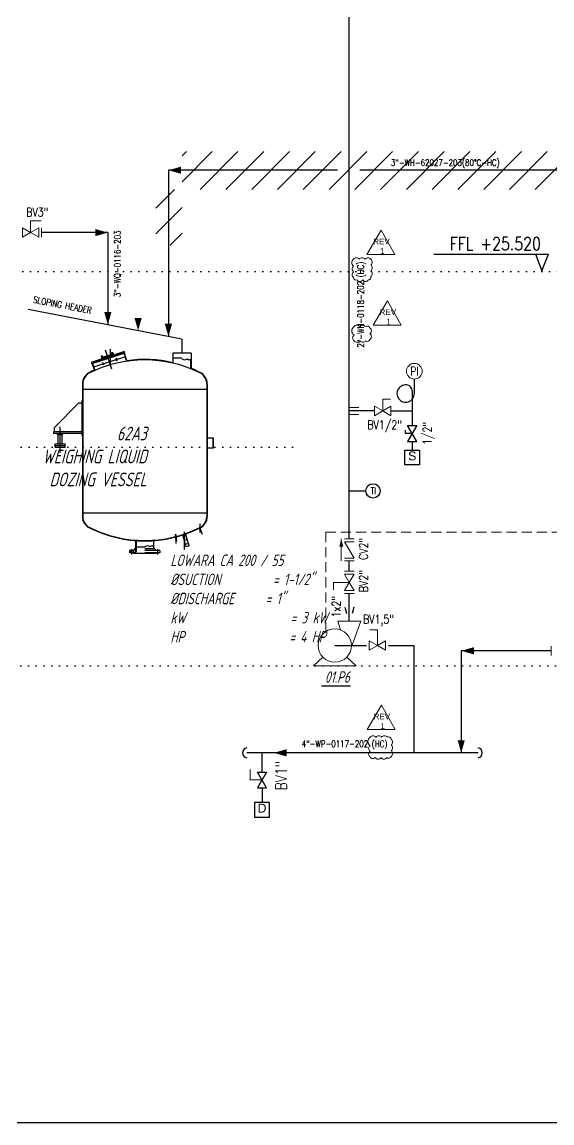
# Model space of a CAD drawing. Extents: x -29512 to 147477, y -5232 to 39709.
# Drawn here: x 138019.5 to 138111.8, y 8607.6 to 8799.5 of the extents above; entities that cross this region are included whole.
import ezdxf
from ezdxf.enums import TextEntityAlignment as Align

# ---------------------------------------------------------------- set-up
doc = ezdxf.new("R2010")
doc.units = 0
for name, pattern in [('DASHDOT', [25.4, 12.7, -6.35, 0, -6.35]), ('DASHED', [8.289474, 5.526316, -2.763158]), ('DOTTED', [0.25, 0, -0.25]), ('HIDDEN', [0.375, 0.25, -0.125])]:
    doc.linetypes.add(name, pattern=pattern)
doc.layers.get('0').update_dxf_attribs({"linetype": 'CONTINUOUS'})
for name, color, linetype in [('20', 3, 'CONTINUOUS'), ('30', 2, 'CONTINUOUS'), ('DIMENSION', 3, 'CONTINUOUS'), ('HATCH', 4, 'CONTINUOUS'), ('P-0000', 7, 'CONTINUOUS'), ('PIPA', 6, 'CONTINUOUS'), ('S', 7, 'CONTINUOUS')]:
    doc.layers.add(name, color=color, linetype=linetype)
doc.layers.add('FITTING', color=7, linetype='CONTINUOUS', lineweight=13)
doc.layers.add('TAG', color=140, linetype='CONTINUOUS', lineweight=13)
doc.styles.add('A3', font='arial.ttf', dxfattribs={"height": 0.3})
doc.styles.add('C4', font='COMPLEX', dxfattribs={"height": 0.4})
doc.styles.add('Romans100', font='romans.shx', dxfattribs={"width": 0.8, "height": 200})
doc.styles.add('S', font='ITALIC', dxfattribs={"height": 6})
doc.styles.add('S25', font='SIMPLEX', dxfattribs={"width": 0.8, "height": 0.25})
doc.styles.add('STYLE4', font='isocp.shx', dxfattribs={"width": 0.8, "oblique": 15, "height": 2})

# ---------------------------------------------------------------- blocks, each defined once
blk = doc.blocks.new('PUMP')
at = {"layer": 'FITTING'}
for points in [[(298, -21), (468, 438), (53, 438), (101, 282)], [(-217, -206), (-383, -365), (383, -365), (217, -206)]]:
    blk.add_lwpolyline(points, dxfattribs=at)
blk.add_circle((0, 0), 299, dxfattribs=at)
blk = doc.blocks.new('PRESA', base_point=(1.75, 0.1))
for p, q in [((1.5, 0.1), (1.5, 0.6)), ((1.5, 0.6), (2, 0.6)), ((2, 0.6), (2, 0.1)), ((2, 0.1), (1.5, 0.1))]:
    blk.add_line(p, q)
at = {"style": 'S', "width": 1.2}
blk.add_attdef('1', text='', height=0.3, dxfattribs=at).set_placement((1.75, 0.2), align=Align.CENTER)

msp = doc.modelspace()

# ---------------------------------------------------------------- hatches: boundary and pattern name
at = {"layer": 'FITTING', "linetype": 'ByBlock', "lineweight": 0, "ltscale": 0.5}
h = msp.add_hatch(dxfattribs=at)
h.set_pattern_fill('ANSI31', color=252, style=0)
h.set_pattern_definition([(45, (-408.133, 0), (-2.24506403, 2.24506403), [])])
h.paths.add_polyline_path([(138042.7785, 8776.8663), (138042.7785, 8770.2898), (138146.832, 8770.2898), (138146.832, 8776.8663)])
h.paths.add_polyline_path([(138042.7785, 8776.8663), (138042.7785, 8760.5598), (138047.3627, 8760.5598), (138047.3627, 8776.8663)])

# ---------------------------------------------------------------- linework, layer by layer
at = {"color": 7, "lineweight": 20}
for p, q in [((138020.9683, 8762.7584), (138020.9683, 8764.8283)), ((138022.8131, 8764.8283), (138020.9683, 8764.8283)), ((138083.6529, 8733.7335), (138082.322, 8733.7335)), ((138082.322, 8731.6636), (138082.322, 8733.7335)), ((138073.7669, 8700.458), (138073.7669, 8701.7889)), ((138076.4977, 8701.7889), (138073.7669, 8701.7889)), ((138080.0636, 8693.4944), (138081.3946, 8693.4944)), ((138081.3946, 8690.7635), (138081.3946, 8693.4944)), ((138059.2281, 8669.1828), (138059.2281, 8667.338)), ((138059.2281, 8668.6689), (138059.2281, 8667.338)), ((138061.2979, 8667.338), (138059.2281, 8667.338))]:
    msp.add_line(p, q, dxfattribs=at)
at = {"color": 1, "lineweight": 20}
for p, q in [((138082.0248, 8763.1863), (138079.5318, 8758.9321)), ((138082.0248, 8763.1863), (138084.4335, 8758.9321)), ((138079.5318, 8758.9321), (138084.4335, 8758.9321)), ((138083.1345, 8750.8779), (138080.6415, 8746.6238)), ((138083.1345, 8750.8779), (138085.5432, 8746.6238)), ((138080.6415, 8746.6238), (138085.5432, 8746.6238)), ((138082.09, 8680.3712), (138079.597, 8676.117)), ((138082.09, 8680.3712), (138084.4986, 8676.117)), ((138079.597, 8676.117), (138084.4986, 8676.117))]:
    msp.add_line(p, q, dxfattribs=at)
for p, q in [((138086.2671, 8727.7271), (138086.2671, 8728.3172)), ((138088.2341, 8726.3502), (138086.6605, 8729.104)), ((138088.2341, 8729.104), (138086.6605, 8726.3502)), ((138086.6605, 8729.104), (138088.2341, 8729.104)), ((138087.4473, 8727.7271), (138086.2671, 8727.7271)), ((138086.6605, 8726.3502), (138088.2341, 8726.3502)), ((138062.0847, 8668.7149), (138060.5111, 8665.9611)), ((138062.0847, 8665.9611), (138060.5111, 8668.7149)), ((138060.5111, 8668.7149), (138062.0847, 8668.7149)), ((138060.5111, 8665.9611), (138062.0847, 8665.9611))]:
    msp.add_line(p, q)
at = {"color": 30, "lineweight": 20}
msp.add_line((138076.4977, 8709.3713), (138076.4977, 8709.3781), dxfattribs=at)
at = {"color": 7, "lineweight": 20}
msp.add_circle((138087.8292, 8738.588), 1.3668, dxfattribs=at)
at = {"layer": '20', "color": 6}
for p, q in [((138033.373, 8740.8603), (138035.3947, 8741.5238)), ((138035.116, 8738.9376), (138034.0238, 8742.2657)), ((138034.8225, 8742.4354), (138034.8225, 8739.5216)), ((138035.2777, 8741.2156), (138035.14, 8741.6352)), ((138033.6313, 8740.6906), (138033.4971, 8741.0997)), ((138026.1105, 8724.3419), (138026.1105, 8728.9056)), ((138052.7505, 8726.915), (138052.7505, 8725.259)), ((138047.7105, 8710.5713), (138047.711, 8707.5038)), ((138050.3776, 8711.4158), (138050.8643, 8710.1656)), ((138050.4453, 8711.9937), (138050.4453, 8710.4601)), ((138046.1818, 8710.1669), (138046.4008, 8708.98)), ((138046.2689, 8710.1336), (138046.2689, 8708.5471)), ((138038.6058, 8706.6603), (138038.6058, 8707.571)), ((138043.1353, 8706.6603), (138043.1353, 8707.571))]:
    msp.add_line(p, q, dxfattribs=at)
at = {"layer": '30', "color": 4}
for p, q in [((138047.3505, 8744.188), (138020.5662, 8749.3741)), ((138047.3505, 8744.188), (138047.3505, 8741.7095)), ((138037.3111, 8742.0391), (138031.5099, 8740.1353)), ((138037.3291, 8741.9844), (138031.5279, 8740.0806)), ((138037.3873, 8741.761), (138031.6134, 8739.8661)), ((138037.3509, 8741.7793), (138031.6318, 8739.9025)), ((138033.3502, 8741.2242), (138033.2407, 8741.1883)), ((138033.2407, 8741.1883), (138033.3844, 8740.7504)), ((138033.4223, 8741.0042), (138033.3502, 8741.2242)), ((138033.4733, 8741.2646), (138033.3638, 8741.2287)), ((138033.3638, 8741.2287), (138033.4352, 8741.0113)), ((138033.5455, 8741.0446), (138033.4733, 8741.2646)), ((138033.5223, 8741.023), (138035.1641, 8741.5618)), ((138037.3289, 8741.9388), (138034.432, 8740.9881)), ((138035.1699, 8741.8214), (138035.0604, 8741.7854)), ((138035.0604, 8741.7854), (138035.1318, 8741.5681)), ((138035.2421, 8741.6014), (138035.1699, 8741.8214)), ((138035.1836, 8741.8258), (138035.293, 8741.8618)), ((138035.2614, 8741.5887), (138035.1836, 8741.8258)), ((138035.293, 8741.8618), (138035.4367, 8741.4239)), ((138035.3189, 8741.5368), (138035.3918, 8741.5608)), ((138037.2368, 8741.7116), (138037.4368, 8741.1019)), ((138037.2915, 8741.7295), (138037.7475, 8740.3401)), ((138037.3509, 8741.7793), (138037.3015, 8741.9298)), ((138037.3291, 8741.9844), (138037.3111, 8742.0391)), ((138037.3873, 8741.761), (138037.3289, 8741.9388)), ((138048.9301, 8741.7095), (138045.7709, 8741.7095)), ((138045.7709, 8741.7095), (138045.7709, 8741.1143)), ((138045.8347, 8739.9888), (138045.8347, 8741.7095)), ((138048.9301, 8741.7095), (138048.9301, 8739.0071)), ((138031.5279, 8740.0806), (138031.5099, 8740.1353)), ((138034.432, 8740.9881), (138031.5551, 8740.044)), ((138031.5551, 8740.044), (138031.6134, 8739.8661)), ((138031.5824, 8740.053), (138031.6318, 8739.9025)), ((138031.7092, 8739.8976), (138032.1001, 8738.7063)), ((138031.7639, 8739.9155), (138032.1531, 8738.7298)), ((138033.4028, 8740.908), (138033.3395, 8740.8872)), ((138037.4368, 8741.1019), (138037.6896, 8740.3315)), ((138045.7709, 8741.1143), (138045.7709, 8740.0038)), ((138047.3505, 8740.8838), (138045.7709, 8740.8838)), ((138029.9985, 8736.3815), (138029.9985, 8713.2695)), ((138029.9985, 8735.4455), (138051.7425, 8735.4455)), ((138030.0705, 8736.3815), (138030.0705, 8713.2695)), ((138051.6705, 8736.3815), (138051.6705, 8713.2695)), ((138051.7425, 8736.3815), (138051.7425, 8713.8455)), ((138025.1025, 8728.7495), (138029.3649, 8733.0695)), ((138029.3649, 8733.0695), (138029.8833, 8733.0695)), ((138029.9985, 8733.4295), (138029.8833, 8733.4295)), ((138029.8833, 8733.4295), (138029.8833, 8727.4535)), ((138029.8833, 8728.0295), (138024.9585, 8728.0295)), ((138024.9585, 8728.0295), (138024.9585, 8727.8135)), ((138024.9585, 8727.8135), (138029.8833, 8727.8135)), ((138025.1025, 8728.7495), (138025.1025, 8728.0295)), ((138029.8833, 8727.4535), (138029.9985, 8727.4535)), ((138052.7505, 8726.915), (138051.7425, 8726.915)), ((138052.8225, 8726.915), (138052.7505, 8726.915)), ((138052.8225, 8725.259), (138052.8225, 8726.915)), ((138052.8657, 8726.8364), (138052.8225, 8726.8364)), ((138052.8657, 8725.331), (138052.8657, 8726.843)), ((138051.7425, 8725.259), (138052.7505, 8725.259)), ((138052.7505, 8725.259), (138052.8225, 8725.259)), ((138052.8225, 8725.331), (138052.8657, 8725.331)), ((138051.7425, 8713.8455), (138029.9985, 8713.8455)), ((138051.7425, 8713.8455), (138051.7425, 8713.2695)), ((138050.3653, 8711.2026), (138050.4931, 8710.8741)), ((138050.4931, 8710.8741), (138050.6582, 8710.9384)), ((138050.6582, 8710.9384), (138050.5247, 8711.2812)), ((138039.2909, 8707.6611), (138039.2909, 8709.1418)), ((138042.4501, 8707.6611), (138042.4501, 8709.1418)), ((138046.1826, 8709.6744), (138046.2575, 8709.2685)), ((138046.2575, 8709.2685), (138046.4317, 8709.3006)), ((138046.4317, 8709.3006), (138046.3551, 8709.7158)), ((138047.9506, 8708.4055), (138047.4773, 8710.0472)), ((138048.486, 8708.5599), (138047.8772, 8708.3844)), ((138047.9367, 8710.19), (138048.4127, 8708.5387)), ((138048.6057, 8708.1448), (138048.486, 8708.5599)), ((138038.2482, 8706.9158), (138038.2482, 8707.2988)), ((138038.3974, 8706.9158), (138038.2482, 8706.9158)), ((138038.342, 8707.3926), (138038.3974, 8707.3926)), ((138038.3974, 8706.9158), (138038.3974, 8707.3926)), ((138038.3974, 8707.3926), (138038.8141, 8707.3926)), ((138038.8141, 8706.9158), (138038.3974, 8706.9158)), ((138038.8141, 8707.3926), (138038.9737, 8707.3926)), ((138038.8141, 8707.3926), (138038.8141, 8706.9158)), ((138038.8441, 8706.9158), (138038.8141, 8706.9158)), ((138039.0234, 8706.9158), (138038.8441, 8706.9158)), ((138038.8441, 8706.9158), (138038.8441, 8706.852)), ((138038.8441, 8706.852), (138042.8969, 8706.852)), ((138039.0675, 8707.4865), (138039.0675, 8707.5672)), ((138039.1614, 8707.6611), (138039.2618, 8707.6611)), ((138039.2618, 8707.6611), (138039.2618, 8707.1542)), ((138039.2618, 8707.6611), (138039.2909, 8707.6611)), ((138040.8705, 8707.8916), (138039.2909, 8707.8916)), ((138039.2909, 8707.1542), (138039.2909, 8707.6611)), ((138040.8705, 8707.6611), (138042.5797, 8707.6611)), ((138040.8705, 8707.3926), (138043.399, 8707.3926)), ((138042.8969, 8706.9158), (138040.8705, 8706.9158)), ((138042.6735, 8707.5672), (138042.6735, 8707.3926)), ((138043.4929, 8706.9158), (138042.8969, 8706.9158)), ((138042.8969, 8706.852), (138042.8969, 8706.9158)), ((138043.4929, 8707.2988), (138043.4929, 8706.9158)), ((138047.9969, 8707.9693), (138047.8772, 8708.3844)), ((138048.6057, 8708.1448), (138047.9969, 8707.9693))]:
    msp.add_line(p, q, dxfattribs=at)
at = {"layer": '30', "color": 6}
for p, q in [((138033.5212, 8739.8169), (138031.9093, 8739.2879)), ((138033.7346, 8739.6801), (138033.5212, 8739.8169)), ((138033.5277, 8740.0917), (138033.7346, 8739.6801)), ((138033.7485, 8739.8915), (138033.5277, 8740.0917)), ((138035.8061, 8740.5667), (138033.7485, 8739.8915)), ((138036.0002, 8740.4235), (138035.8061, 8740.5667)), ((138036.0285, 8740.6397), (138035.8333, 8740.7865)), ((138035.8333, 8740.7865), (138036.0002, 8740.4235)), ((138037.4916, 8741.1198), (138036.0285, 8740.6397)), ((138047.3505, 8740.7402), (138047.7925, 8740.581)), ((138047.7925, 8740.581), (138048.3052, 8740.7403)), ((138048.3052, 8740.7403), (138048.61, 8740.5463)), ((138048.61, 8740.5463), (138048.9301, 8740.7154)), ((138047.7479, 8709.1087), (138047.8503, 8709.2327)), ((138047.8503, 8709.2327), (138048.1101, 8709.1777)), ((138048.1101, 8709.1777), (138048.199, 8709.2799)), ((138040.8705, 8708.0352), (138041.3125, 8708.1944)), ((138041.3125, 8708.1944), (138041.8252, 8708.0351)), ((138041.8252, 8708.0351), (138042.13, 8708.2291)), ((138042.13, 8708.2291), (138042.4501, 8708.06))]:
    msp.add_line(p, q, dxfattribs=at)
at = {"layer": '30', "color": 6, "linetype": 'DASHED'}
for p, q in [((138048.8663, 8739.0326), (138048.8663, 8740.6817)), ((138039.3547, 8709.1372), (138039.3547, 8707.1542)), ((138042.3863, 8709.1372), (138042.3863, 8708.0937)), ((138047.7786, 8709.1459), (138047.5155, 8710.0587)), ((138047.8979, 8710.1805), (138048.1679, 8709.244))]:
    msp.add_line(p, q, dxfattribs=at)
at = {"layer": '30', "color": 6, "linetype": 'DASHDOT'}
for p, q in [((138025.6785, 8727.5255), (138025.6785, 8727.8135)), ((138026.5425, 8727.5255), (138026.5425, 8727.8135)), ((138025.2465, 8725.9415), (138026.9745, 8725.9415)), ((138026.5425, 8727.5255), (138025.6785, 8727.5255)), ((138025.7505, 8725.9415), (138025.7505, 8727.5255)), ((138026.4705, 8725.9415), (138026.4705, 8727.5255)), ((138025.2465, 8725.6535), (138026.9745, 8725.6535)), ((138025.2465, 8725.3646), (138026.9745, 8725.3646))]:
    msp.add_line(p, q, dxfattribs=at)
at = {"layer": '30', "color": 4}
for centre, radius, start, end in [((138035.1978, 8741.4592), 0.108, 108.168535, 288.168535), ((138035.1978, 8741.4592), 0.108, 288.168535, 108.168535), ((138040.8705, 8718.967), 21.6, 63.6122, 116.3878), ((138033.5559, 8740.9204), 0.108, 108.168535, 288.168535), ((138033.5559, 8740.9204), 0.108, 288.168535, 108.168535), ((138040.8705, 8718.967), 21.672, 76.931493, 98.346364), ((138032.2305, 8736.3815), 2.232, 116.3878, 180), ((138032.2305, 8736.3815), 2.16, 116.3878, 180), ((138040.8705, 8718.967), 21.672, 113.936818, 116.3878), ((138040.8705, 8718.967), 21.672, 63.6122, 68.16773), ((138049.5105, 8736.3815), 2.16, 0, 63.6122), ((138049.5105, 8736.3815), 2.232, 0, 63.6122), ((138032.2305, 8713.2695), 2.232, 180, 243.6122), ((138032.2305, 8713.2695), 2.16, 180, 243.6122), ((138049.5105, 8713.2695), 2.16, 296.3878, 0), ((138049.5105, 8713.2695), 2.232, 296.3878, 0), ((138040.8705, 8730.684), 21.672, 243.6122, 296.3878), ((138040.8705, 8730.684), 21.6, 243.6122, 296.3878), ((138038.342, 8707.2988), 0.0939, 90, 180), ((138038.9737, 8707.4865), 0.0939, 270, 0), ((138039.0234, 8707.1542), 0.2384, 270, 0), ((138039.0525, 8707.1542), 0.2384, 270, 0), ((138039.1614, 8707.5672), 0.0939, 90, 180), ((138042.5797, 8707.5672), 0.0939, 0, 90), ((138043.399, 8707.2988), 0.0939, 0, 90)]:
    msp.add_arc(centre, radius, start, end, dxfattribs=at)
at = {"layer": '30', "color": 6, "linetype": 'DASHED'}
msp.add_arc((138039.0525, 8707.1542), 0.3022, 270, 0, dxfattribs=at)
at = {"layer": 'DIMENSION', "color": 1, "linetype": 'ByBlock', "ltscale": 0.5}
for p, q in [((138076.4977, 8709.3713), (138076.4977, 8834.1096)), ((138044.9861, 8773.621), (138044.9861, 8744.6458)), ((138074.4172, 8773.621), (138044.9861, 8773.621)), ((138153.1611, 8773.621), (138078.3557, 8773.621)), ((138034.4275, 8762.7584), (138022.8907, 8762.7584)), ((138034.4275, 8762.7584), (138034.4275, 8746.6902)), ((138076.4977, 8703.7112), (138076.4977, 8705.5266)), ((138076.4977, 8695.0194), (138076.4977, 8699.8665)), ((138073.9701, 8690.7635), (138079.4722, 8690.7635)), ((138083.3169, 8690.7635), (138087.7333, 8690.7635)), ((138087.7333, 8690.7635), (138087.7333, 8672.0706)), ((138095.9963, 8689.8594), (138095.9963, 8672.0706)), ((138111.6682, 8689.8594), (138095.9963, 8689.8594)), ((138098.9544, 8672.0706), (138058.6207, 8672.0706))]:
    msp.add_line(p, q, dxfattribs=at)
at = {"layer": 'DIMENSION', "color": 6, "linetype": 'ByBlock', "ltscale": 0.5}
for p, q in [((138091.2042, 8759.0005), (138111.1958, 8759.0005)), ((138108.9228, 8759.0005), (138110.0593, 8756.0944)), ((138110.0593, 8756.0944), (138111.1958, 8759.0005))]:
    msp.add_line(p, q, dxfattribs=at)
at = {"layer": 'DIMENSION', "color": 0, "linetype": 'DOTTED', "ltscale": 5}
for p, q in [((138232.8988, 8755.9441), (137980.4439, 8755.9441)), ((138066.5977, 8725.3646), (137993.4894, 8725.3646)), ((138001.7182, 8687.2218), (138160.5315, 8687.2218))]:
    msp.add_line(p, q, dxfattribs=at)
at = {"layer": 'DIMENSION', "color": 0, "linetype": 'ByBlock', "ltscale": 0.5}
for p, q in [((138087.4473, 8731.6636), (138087.4473, 8729.104)), ((138087.4473, 8726.3502), (138087.4473, 8724.8286)), ((138076.4977, 8717.7298), (138079.3719, 8717.7298))]:
    msp.add_line(p, q, dxfattribs=at)
at = {"layer": 'DIMENSION', "color": 4, "linetype": 'HIDDEN', "lineweight": 13, "ltscale": 7}
for q in [(138072.408, 8693.2128), (138118.0162, 8710.5409)]:
    msp.add_line((138072.408, 8710.5409), q, dxfattribs=at)
at = {"layer": 'DIMENSION', "color": 1}
msp.add_line((138071.6274, 8683.7554), (138076.6866, 8683.7554), dxfattribs=at)
at = {"layer": 'DIMENSION', "color": 3, "linetype": 'Continuous', "ltscale": 0.5}
for p, q in [((138061.2979, 8668.7149), (138061.2979, 8672.0706)), ((138061.2979, 8665.9611), (138061.2979, 8663.4248))]:
    msp.add_line(p, q, dxfattribs=at)
at = {"layer": 'DIMENSION', "color": 6, "linetype": 'ByBlock', "ltscale": 0.5}
msp.add_lwpolyline([(138331.6955, 8607.5529), (137776.1705, 8607.5529), (137776.1705, 8917.7329), (138331.6955, 8917.7329)], close=True, dxfattribs=at)
at = {"layer": 'DIMENSION', "color": 0, "linetype": 'ByBlock', "ltscale": 0.5}
msp.add_circle((138080.6256, 8717.7298), 1.2537, dxfattribs=at)
at = {"layer": 'DIMENSION', "color": 1, "linetype": 'ByBlock', "ltscale": 0.5}
for centre, start, end in [((138058.7805, 8672.0706), 100.561274, 259.438726), ((138098.7945, 8672.0706), 280.561274, 79.438726)]:
    msp.add_arc(centre, 0.8722, start, end, dxfattribs=at)
for points in [[(138044.9861, 8773.621), (138047.1892, 8772.9915), (138047.1892, 8774.2504)], [(138034.4275, 8762.7584), (138032.2245, 8762.129), (138032.2245, 8763.3879)], [(138034.4275, 8746.6902), (138033.7981, 8748.8933), (138035.057, 8748.8933)], [(138039.7068, 8745.668), (138039.0774, 8747.8711), (138040.3363, 8747.8711)], [(138044.9861, 8744.6458), (138044.3567, 8746.8489), (138045.6156, 8746.8489)], [(138095.9963, 8689.8594), (138098.1994, 8689.23), (138098.1994, 8690.4889)], [(138095.9963, 8672.0706), (138096.6258, 8674.2737), (138095.3669, 8674.2737)], [(138063.3574, 8672.0706), (138065.5605, 8671.4412), (138065.5605, 8672.7001)]]:
    msp.add_solid(points, dxfattribs=at)
at = {"layer": 'FITTING', "lineweight": 20}
for p, q in [((138022.8907, 8761.9341), (138022.8907, 8763.5827)), ((138076.4977, 8732.2558), (138078.1463, 8732.2558)), ((138076.4977, 8732.2558), (138078.1463, 8732.2558)), ((138076.4977, 8731.0714), (138078.1463, 8731.0714)), ((138076.4977, 8731.0714), (138078.1463, 8731.0714)), ((138075.0982, 8709.3709), (138075.0982, 8705.5266)), ((138077.322, 8709.3713), (138075.6734, 8709.3713)), ((138077.322, 8705.5266), (138075.6734, 8705.5266)), ((138077.322, 8705.5266), (138075.6734, 8705.5266)), ((138075.6734, 8703.7112), (138077.322, 8703.7112)), ((138075.6734, 8699.8665), (138077.322, 8699.8665)), ((138111.6682, 8689.0351), (138111.6682, 8690.6837))]:
    msp.add_line(p, q, dxfattribs=at)
for points in [[(138020.9683, 8762.7584), (138019.5406, 8761.9341), (138019.5406, 8763.5827)], [(138020.9683, 8762.7584), (138022.3961, 8761.9341), (138022.3961, 8763.5827)], [(138082.322, 8731.6636), (138080.8942, 8730.8393), (138080.8942, 8732.4879)], [(138082.322, 8731.6636), (138083.7497, 8730.8393), (138083.7497, 8732.4879)], [(138076.4977, 8701.7889), (138075.6734, 8703.2166), (138077.322, 8703.2166)], [(138076.4977, 8701.7889), (138075.6734, 8700.3611), (138077.322, 8700.3611)], [(138081.3946, 8690.7635), (138079.9668, 8691.5878), (138079.9668, 8689.9392)], [(138081.3946, 8690.7635), (138082.8223, 8691.5878), (138082.8223, 8689.9392)]]:
    msp.add_lwpolyline(points, close=True, dxfattribs=at)
at = {"layer": 'FITTING', "color": 6, "linetype": 'ByBlock', "ltscale": 0.5}
for points in [[(138077.2518, 8758.1131, -0.52056705), (138078.2518, 8758.1131, -0.52056705), (138079.2518, 8758.1131, -0.52056705), (138080.241, 8758.1023, -0.52056705), (138080.241, 8757.1023, -0.52056705), (138080.241, 8756.1023, -0.52056705), (138080.241, 8755.1023, -0.52056705), (138079.8461, 8754.4972, -0.52056705), (138078.8461, 8754.4972, -0.52056705), (138077.8461, 8754.4972, -0.52056705), (138077.2518, 8754.903, -0.52056705), (138077.2518, 8755.903, -0.52056705), (138077.2518, 8756.903, -0.52056705)], [(138077.3178, 8746.3594, -0.52056705), (138078.3178, 8746.3594, -0.52056705), (138079.3178, 8746.3594, -0.52056705), (138080.0906, 8746.1321, -0.52056705), (138080.0906, 8745.1321, -0.52056705), (138080.0906, 8744.1321, -0.52056705), (138079.3353, 8743.8874, -0.52056705), (138078.3353, 8743.8874, -0.52056705), (138077.3353, 8743.8874, -0.52056705), (138077.3178, 8744.8699, -0.52056705)], [(138080.1275, 8674.7945, -0.52056705), (138081.1275, 8674.7945, -0.52056705), (138082.1275, 8674.7945, -0.52056705), (138083.1275, 8674.7945, -0.52056705), (138083.7864, 8674.4534, -0.52056705), (138083.7864, 8673.4534, -0.52056705), (138083.7864, 8672.4534, -0.52056705), (138083.7864, 8671.4534, -0.52056705), (138083.0099, 8671.23, -0.52056705), (138082.0099, 8671.23, -0.52056705), (138081.0099, 8671.23, -0.52056705), (138080.1275, 8671.3476, -0.52056705), (138080.1275, 8672.3476, -0.52056705), (138080.1275, 8673.3476, -0.52056705)]]:
    msp.add_lwpolyline(points, format="xyb", close=True, dxfattribs=at)
at = {"layer": 'FITTING', "lineweight": 20}
msp.add_lwpolyline([(138075.6734, 8708.8767), (138077.322, 8708.8767), (138075.6734, 8708.8767), (138077.322, 8706.0212), (138075.6734, 8706.0212)], dxfattribs=at)
msp.add_solid([(138075.4354, 8708.0249), (138075.0982, 8709.3709), (138074.7619, 8708.0247)], dxfattribs=at)
at = {"layer": 'HATCH', "color": 7}
for p, q in [((138087.8292, 8734.6881), (138087.8292, 8737.2212)), ((138087.4473, 8735.1844), (138087.4473, 8731.6636)), ((138080.8942, 8731.6636), (138076.4977, 8731.6636)), ((138080.8942, 8731.6636), (138076.4977, 8731.6636)), ((138083.7497, 8731.6636), (138087.4473, 8731.6636))]:
    msp.add_line(p, q, dxfattribs=at)
for centre, radius, start, end in [((138086.3157, 8734.6881), 1.5135, 75.15061, 0), ((138086.4473, 8735.1844), 1, 0, 75.15061)]:
    msp.add_arc(centre, radius, start, end, dxfattribs=at)
at = {"layer": 'P-0000', "color": 6}
for p, q in [((138025.2465, 8725.3646), (138025.2465, 8725.9415)), ((138026.9745, 8725.3646), (138026.9745, 8725.9415))]:
    msp.add_line(p, q, dxfattribs=at)
at = {"layer": 'S'}
for p, q in [((138075.7109, 8697.4734), (138076.0256, 8696.3719)), ((138077.2845, 8697.4734), (138076.9698, 8696.3719))]:
    msp.add_line(p, q, dxfattribs=at)

# ---------------------------------------------------------------- block references
ref = msp.add_blockref('PRESA', (138087.4473, 8722.2471), dxfattribs=dict(xscale=5.162921724282863, yscale=5.162921724311057, zscale=5.162921724311135))
ref.add_attrib('1', 'S', dxfattribs={"height": 1.5489, "style": 'A3'}).set_placement((138087.4596, 8723.0526), align=Align.CENTER)
ref = msp.add_blockref('PRESA', (138061.2979, 8660.8433), dxfattribs=dict(xscale=-5.162921723796899, yscale=5.162921723825093, zscale=5.162921723825171))
ref.add_attrib('1', 'D', dxfattribs={"height": 1.5489, "style": 'A3'}).set_placement((138061.2856, 8661.6488), align=Align.CENTER)
at = {"layer": 'PIPA', "color": 0, "xscale": 0.009711950311611872, "yscale": 0.00971195030342642, "zscale": 0.009711950305763044}
msp.add_blockref('PUMP', (138073.9701, 8690.7635), dxfattribs=at)

# ---------------------------------------------------------------- texts
at = {"color": 1, "lineweight": 25, "char_height": 1, "width": 6.090532, "attachment_point": 1, "style": 'C4'}
for insert in [(138078.9953, 8761.7095), (138080.105, 8749.4011), (138079.0604, 8678.8943)]:
    msp.add_mtext('\\pi1.6698;{\\f@Arial Unicode MS|b0|i0|c0|p34;REV\\P\\pi2.8608;1}', dxfattribs=dict(at, insert=insert))
at = {"layer": 'DIMENSION', "color": 1, "attachment_point": 3, "style": 'STYLE4'}
for s, insert, char_height in [('62A3\\PWEIGHING LIQUID \\PDOZING VESSEL', (138041.2059, 8728.932), 2.4), ('01.P6}', (138076.5878, 8686.2751), 2)]:
    msp.add_mtext(s, dxfattribs=dict(at, insert=insert, char_height=char_height))
at = {"layer": 'DIMENSION', "color": 11, "insert": (138045.3343, 8706.6388), "char_height": 2, "attachment_point": 1, "style": 'STYLE4'}
msp.add_mtext('{\\A1;\\L\\C1;\\lLOWARA \\A1;CA 200 / 55\\PØSUCTION          = 1-1/2" \\PØDISCHARGE      = 1"\\PkW                    = 3 kW\\PHP                    = 4 HP}', dxfattribs=at)
at = {"layer": 'S', "color": 7, "style": 'S25', "width": 0.8}
msp.add_text('3"-WH-62027-203(80%%DC-HC)', height=1.1291, dxfattribs=at).set_placement((138102.7077, 8774.3775), align=Align.RIGHT)
at = {"layer": 'S', "color": 2, "style": 'S25', "width": 0.8}
for s, p in [('3"-WQ-0116-203', (138036.6548, 8763.1085)), ('2"-WH-0118-202 (HC)', (138079.0288, 8757.6913))]:
    msp.add_text(s, height=1.1291, rotation=90, dxfattribs=at).set_placement(p, align=Align.RIGHT)
at = {"layer": 'S', "color": 6, "lineweight": 15, "style": 'S25', "width": 0.8}
msp.add_text('FFL +25.520', height=2.2582, dxfattribs=at).set_placement((138109.8853, 8759.6941), align=Align.RIGHT)
at = {"layer": 'S', "style": 'S25', "width": 0.8}
msp.add_text('SLOPING HEADER', height=1.1291, rotation=349.041879, dxfattribs=at).set_placement((138031.4908, 8748.5938), align=Align.RIGHT)
msp.add_text('TI', height=1.12913, dxfattribs=at).set_placement((138081.1562, 8717.184), align=Align.RIGHT)
at = {"layer": 'S', "color": 2, "style": 'S25', "width": 0.8}
msp.add_text('4"-WP-0117-202 (HC)', height=1.1291, dxfattribs=at).set_placement((138083.1484, 8673.0714), align=Align.RIGHT)
at = {"layer": 'TAG', "color": 6, "lineweight": 20, "style": 'Romans100', "width": 0.8}
msp.add_text('BV3"', height=1.5, dxfattribs=at).set_placement((138024.0603, 8765.5558), align=Align.RIGHT)
for s, p in [('1/2"', (138090.8188, 8729.7579)), ('1x2"', (138074.9743, 8699.4102))]:
    msp.add_text(s, height=1.5, rotation=90, dxfattribs=at).set_placement(p, align=Align.RIGHT)
at = {"layer": 'TAG', "color": 6, "lineweight": 20, "char_height": 1.5, "width": 14.605895, "attachment_point": 5, "style": 'Romans100'}
for s, insert in [('{PI}', (138087.8467, 8738.5892)), ('{BV1/2"}', (138082.6556, 8728.9924))]:
    msp.add_mtext(s, dxfattribs=dict(at, insert=insert))
at = {"layer": 'TAG', "color": 6, "lineweight": 20, "attachment_point": 5, "rotation": 90, "style": 'Romans100'}
for s, insert, char_height, width in [('{CV2"}', (138078.9701, 8707.6178), 1.5, 14.605895), ('{BV1"}', (138064.6267, 8668.0717), 2, 19.474526)]:
    msp.add_mtext(s, dxfattribs=dict(at, insert=insert, char_height=char_height, width=width))
at = {"layer": 'TAG', "color": 6, "lineweight": 20, "insert": (138078.9841, 8701.996), "char_height": 1.5, "attachment_point": 5, "rotation": 90, "style": 'Romans100'}
msp.add_mtext('{BV2"}', dxfattribs=at)
at = {"layer": 'TAG', "color": 6, "lineweight": 20, "insert": (138081.6017, 8695.1367), "char_height": 1.5, "attachment_point": 5, "style": 'Romans100'}
msp.add_mtext('{BV1,5"}', dxfattribs=at)

doc.saveas('drawing.dxf')
